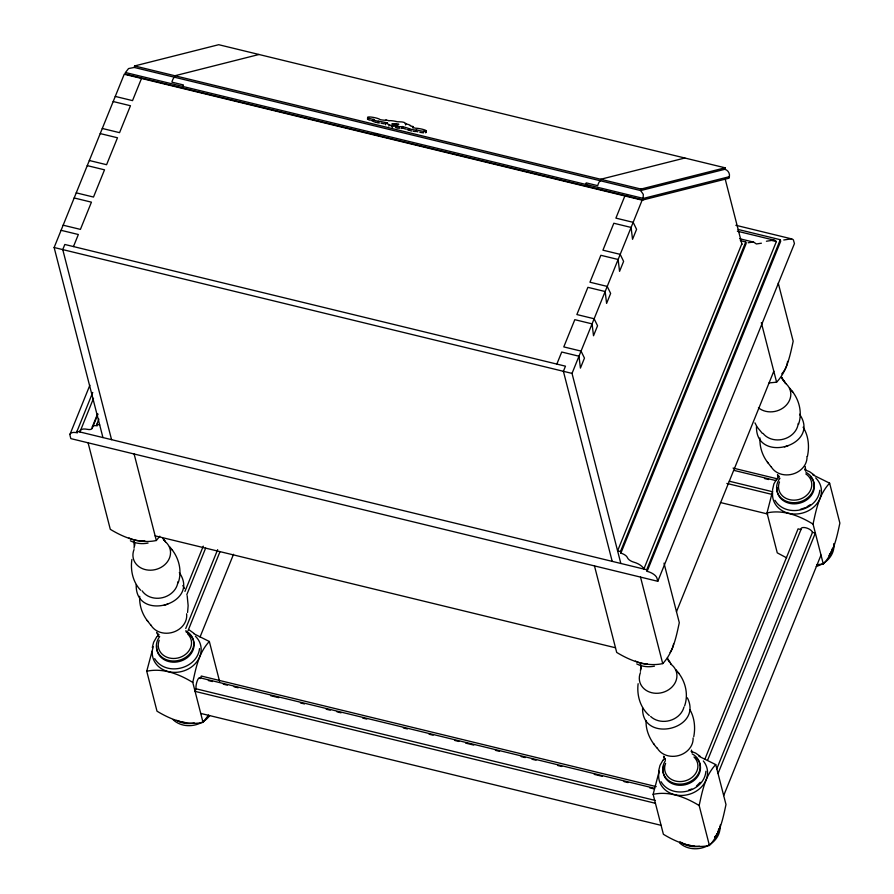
<?xml version="1.0" encoding="UTF-8"?>
<svg xmlns="http://www.w3.org/2000/svg" width="894" height="894" viewBox="0 0 894 894"><rect width="100%" height="100%" fill="white"/><g stroke="black" fill="none" stroke-linecap="round" stroke-linejoin="round"><path stroke-width="1.34" d="M705.914 771.276C704.137 792.285 671.886 799.962 661.068 781.725M772.572 489.633L773.88 483.933L776.707 479.005M139.688 596.287C139.162 605.283 142.213 614.368 147.845 621.364M759.967 437.948C759.442 446.955 762.493 456.029 768.114 463.036M136.212 584.732C134.994 622.716 201.061 604.087 179.314 572.585M642.607 707.836C641.221 743.842 703.455 729.683 687.363 697.812M756.492 426.393C755.274 464.388 821.329 445.748 799.582 414.257M638.126 683.709C636.662 695.286 640.26 707.802 649.301 715.535M131.887 559.465C130.289 570.327 132.871 582.15 140.637 590.219M134.066 548.212L134.48 542.736M640.462 671.316L640.875 665.84M187.572 612.479L188.142 605.629L187.181 595.717M693.755 736.712C695.521 727.582 694.549 717.748 689.866 709.59M386.007 119.975A5.342 0.827 11 0 1 379.872 119.561A6.146 0.95 11 0 0 376.307 118.042A6.146 0.95 11 0 0 370.015 116.98L369.121 116.958A6.962 1.084 11 0 0 367.747 117.662L367.456 119.159A5.476 0.849 11 0 0 367.657 119.304M373.055 121.103A4.012 0.626 11 0 1 373.446 120.947L373.714 119.45A5.476 0.849 11 0 1 367.747 117.673M375.759 122.266A4.012 0.626 11 0 0 377.972 122.701L378.251 121.204A4.012 0.626 11 0 1 374.217 120.221A4.012 0.626 11 0 1 373.737 119.45M378.251 121.204A19.355 2.995 11 0 1 387.527 122.936L385.426 122.914L385.448 124.735M388.834 126.099L389.125 124.601L385.482 123.104M392.511 127.384C391.348 126.456 391.147 125.238 389.125 124.601M392.935 125.484L393.773 125.629L394.064 124.132L395.841 123.562L398.836 124.3L396.947 124.825L397.897 125.283L397.104 125.439L391.773 124.031L394.064 124.132M393.773 125.629L395.282 125.171L395.617 123.607M402.412 128.3C406.491 125.83 389.147 126.3 398.109 128.3M399.406 126.59L399.115 128.088L399.841 128.289M401.417 128.535L401.708 127.049M405.641 124.992C406.479 121.517 400.769 121.863 397.461 121.774A6.493 1.006 11 0 0 388.979 120.69M409.251 130.3L409.541 128.803A19.679 3.051 11 0 0 402.088 126.479M412.961 128.088L413.251 126.59L410.29 125.875A6.537 1.017 11 0 0 405.317 123.685L405.999 123.473M413.296 131.295A4.045 0.626 11 0 0 416.235 131.351L416.526 129.853A5.554 0.86 11 0 0 423.79 131.295A6.906 1.073 11 0 0 426.27 130.848M423.488 132.781L423.79 131.295M425.969 132.334L426.069 130.613A6.213 0.961 11 0 0 421.476 129.027A6.213 0.961 11 0 0 415.442 128.211A5.353 0.827 11 0 1 413.251 126.59M807.416 456.409C809.528 446.598 808.601 435.78 803.114 427.187M125.473 72.526L125.171 74.023L643.077 199.921L643.3 194.389L640.685 190.567L134.29 67.452L128.546 68.559L125.473 72.526L643.367 198.423L729.37 176.688A6.169 5.856 75.8 0 0 724.81 169.301L725.112 167.804L218.717 44.7L134.592 65.955L134.29 67.452M182.711 88.003L183.393 84.941L171.883 82.147A6.169 1.732 -76.3 0 1 174.576 77.253L174.878 75.755L259.003 54.489M725.112 167.804L640.987 189.07L640.685 190.567L724.81 169.301M729.37 176.688L729.079 178.185L642.138 200.155L124.232 74.247L54.132 247.504L102.933 437.557M208.548 715.055L203.027 722.374C186.757 725.883 170.709 719.502 156.998 711.177L146.739 671.238L153.265 646.731M203.027 722.374L192.78 682.424C195.887 668.064 198.837 652.553 209.341 641.49L193.763 633.701M698.907 756.268L715.736 764.594L725.984 804.544C722.877 818.904 719.927 834.415 709.423 845.478C693.141 848.987 677.093 842.617 663.393 834.281L653.134 794.341L659.236 771.03M709.423 845.478L699.164 805.528C702.282 791.168 705.232 775.657 715.736 764.594M786.664 557.856L777.266 552.85L767.018 512.899L772.695 490.772M816.96 564.684L823.307 564.036L813.048 524.096C816.166 509.736 819.116 494.214 829.621 483.162L812.791 474.826M152.293 647.558L153.612 642.272L156.428 637.344M178.241 582.754C182.186 571.501 179.18 558.582 171.793 549.43M199.53 648.586C197.25 669.338 165.435 676.702 154.673 658.621M658.688 770.662L659.995 765.376L662.823 760.448M684.625 705.858C688.581 694.604 685.564 681.686 678.188 672.545M798.51 424.415C802.466 413.162 799.448 400.255 792.073 391.103M819.798 490.258C817.529 510.999 785.714 518.375 774.953 500.294M73.464 246.576L78.348 234.507L61.083 230.317M141.498 78.448L132.524 100.62L115.259 96.418M70 434.305L89.881 385.18M735.84 225.288L792.274 239.044L793.369 239.86L794.442 243.57L657.783 581.301L70.827 438.608L70.023 435.456A9.253 4.135 22 0 1 77.432 432.841L77.029 431.266L92.741 392.432M93.524 398.311L79.912 431.958A9.868 4.403 22 0 1 87.333 429.332A6.582 2.939 22 0 0 92.272 427.589A6.582 2.939 22 0 1 97.222 425.835L96.82 424.259L98.91 419.107M92.339 426.851L97.569 413.911M92.216 428.315L97.96 414.123M184.957 591.415L203.273 546.156M186.79 594.7L205.631 548.145M185.74 628.527L217.655 549.654M188.098 630.516L220.013 551.643M200.032 637.042L233.524 554.291M199.965 677.943A6.169 1.732 -76.3 0 0 197.105 681.25A6.169 1.732 -76.3 0 0 196.11 688.816L195.071 691.375L655.425 803.293M200.245 678.591L201.284 676.032L656.23 786.619M556.839 364.093L561.723 352.024L578.988 356.214L580.429 368.093L584.464 358.114L581.055 351.096L563.79 346.906L574.808 319.672L592.074 323.874L593.515 335.753L597.55 325.774L594.141 318.756L576.876 314.554L587.894 287.332L605.16 291.533L606.601 303.401L610.636 293.422L607.227 286.415L589.962 282.213L600.857 255.293L618.123 259.483L619.564 271.363L623.61 261.383L620.201 254.365L602.936 250.175L613.832 223.243L631.097 227.445L632.539 239.313L636.573 229.333L633.164 222.327L615.899 218.125L624.872 195.954L627.554 195.283M620.827 563.466L572.026 373.401L642.138 200.155M741.83 243.838L617.598 550.872L620.47 551.564L620.872 553.14A6.582 2.939 22 0 1 627.443 557.688A6.582 2.939 22 0 0 634.002 562.237A9.868 4.403 22 0 1 643.848 569.053L776.361 241.57L774.83 240.318L737.382 231.211M620.47 551.564L745.741 241.983L740.321 240.665M620.872 553.14L746.144 243.559L745.741 241.983M657.783 581.301L656.967 578.15A9.253 4.135 22 0 0 647.122 571.333L646.72 569.757L780.272 239.704L738.232 229.49M647.122 571.333L780.685 241.279L780.272 239.704M676.479 611.731L773.802 371.233M704.953 759.006L798.085 528.846L800.968 529.55A6.169 2.749 22 0 1 805.907 527.795A6.169 2.749 22 0 1 812.467 532.343L815.35 533.048L718.027 773.545M707.824 759.71L800.968 529.55M716.72 768.974L812.467 532.343M723.693 795.582L821.005 555.085M395.282 125.171L397.428 125.316M88.093 442.809L110.297 529.315C124.009 537.64 140.056 544.01 156.338 540.501L159.802 536.199M768.996 382.945L776.607 382.174C787.111 371.111 790.061 355.6 793.179 341.229L778.249 283.119M594.476 565.913L616.692 652.419C630.404 660.744 646.451 667.114 662.722 663.605C673.227 652.542 676.177 637.031 679.295 622.671L664.007 563.153M823.307 564.036C833.811 552.973 836.762 537.462 839.868 523.102L829.621 483.162M156.595 637.087L159.043 634.584M776.864 478.759L779.322 476.256M662.979 760.191L664.622 758.525L663.862 756.358L664.98 759.308L663.549 756.346M696.448 786.105L700.158 782.317M806.88 506.82L810.377 504.629M800.409 509.368L805.706 507.546M688.648 790.084L691.822 788.989M783.759 239.994L791.458 238.81M748.166 242.766L753.195 242.017M766.437 241.224L773.992 240.106M761.397 243.213L756.369 243.961L753.754 242.151L739.629 238.72M684.838 158.014L600.701 179.269L600.399 180.767A6.169 1.732 -76.3 0 0 597.706 185.661L586.196 182.868L585.525 185.93L587.727 185.371M148.058 543.06C142.079 544.234 135.821 543.608 130.379 540.803M654.453 666.164C648.474 667.337 642.216 666.712 636.763 663.918M767.018 512.899C783.289 509.39 799.337 515.771 813.048 524.096M146.739 671.238C163.021 667.729 179.068 674.098 192.78 682.424M653.134 794.341C669.405 790.832 685.452 797.202 699.164 805.528M395.74 126.21L391.717 125.607M386.029 119.975L388.957 120.69M134.592 65.955L640.987 189.07M374.351 133.731L378.408 134.715M772.293 240.575L776.361 241.57M113.192 101.536L130.457 105.738L119.561 132.658L102.296 128.468M100.229 133.586L117.494 137.777L106.587 164.708L89.333 160.507M87.254 165.625L104.52 169.826L93.501 197.049L76.247 192.858M74.168 197.965L91.434 202.167L80.415 229.389L63.15 225.199M54.132 247.504L572.026 373.401M733.069 468.076L777.758 478.938M734.063 470.412L776.037 480.614M764.538 478.536L768.594 479.53M729.247 481.207L772.572 491.734M726.856 483.43L771.544 494.293M720.329 502.506L767.722 514.028M96.82 424.259L99.692 424.963M77.029 431.266L646.72 569.757M155.143 535.864L615.497 647.77M199.574 677.697L654.509 788.296M208.369 680.558L212.437 681.552M223.265 684.178L227.333 685.173M234.105 686.816L238.162 687.799M270.658 695.7L278.783 697.678M300.451 702.941L304.508 703.936M326.176 709.199L330.232 710.182M337.004 711.825L341.061 712.82M362.729 718.083L366.786 719.078M403.35 727.962L407.407 728.945M429.075 734.209L433.132 735.203M454.8 740.467L458.857 741.45M465.629 743.104L473.753 745.071M495.421 750.345L499.478 751.329M521.146 756.592L525.203 757.587M531.975 759.229L536.042 760.213M557.7 765.487L561.767 766.471M594.264 774.372L602.388 776.35M624.046 781.613L628.113 782.596M649.77 787.871L653.838 788.854M196.11 688.816L655.112 800.409M200.737 713.423L661.091 825.33M804.935 469.875L809.539 471.663L814.099 474.938M691.062 751.306L695.655 753.094L700.214 756.369M189.271 629.991L193.819 633.265M762.37 433.411L757.073 426.952L754.961 422.851M785.681 383.258L782.999 380.017L786.005 383.861M164.038 539.987L164.708 540.792M669.762 662.275L669.114 661.459L671.405 664.387M789.782 388.186L792.799 392.041M767.398 462.097L771.064 466.802M675.898 669.617L678.915 673.473M646.071 720.519C645.613 730.845 650.385 740.713 657.179 748.244M169.502 546.513L172.52 550.369M162.719 538.344L165.725 542.189M147.119 620.436L150.795 625.129M653.514 743.54L654.24 744.467M785.29 382.956L782.239 378.263M165.021 541.283L163.68 539.44M670.064 662.555L668.354 659.694M182.845 585.514L184.533 588.531M156.584 632.293L158.584 636.204L157.467 633.254L158.204 635.388M777.434 474.915L778.428 476.86M781.702 377.246L782.451 379.212L782.06 378.162M778.864 477.877L777.746 474.926L778.484 477.05M667.449 657.705L668.567 660.655L668.176 659.593M664.6 758.492L664.901 759.587M725.224 179.158L741.986 244.442M761.33 322.656L776.607 382.174M640.517 577.099L662.722 663.605M612.2 561.365L563.399 371.301L565.466 366.182L64.826 244.475L62.759 249.594L111.56 439.658M209.341 641.49L219.6 681.429M134.122 453.996L156.338 540.501M805.807 470.937L805.427 468.724M691.922 752.379L691.498 750.111M640.495 664.633L640.987 667.963M134.111 541.529L134.592 544.859M805.259 466.478L805.494 470.803M640.808 664.767L641.054 669.092M134.424 541.663L134.659 545.988M805.427 468.646L805.438 469.73M425.98 132.346A6.906 1.073 11 0 1 425.421 132.748M422.951 132.748A5.554 0.86 11 0 1 419.8 132.278M417.878 131.843A5.554 0.86 11 0 1 416.235 131.351M411.799 131.016A4.045 0.626 11 0 1 409.765 130.49M401.797 127.976A19.679 3.051 11 0 1 403.216 128.356M403.909 128.546A19.679 3.051 11 0 1 405.865 129.127M407.083 129.518A19.679 3.051 11 0 1 408.737 130.111M377.961 122.701A19.355 2.995 11 0 1 379.492 122.925M381.034 123.193A19.355 2.995 11 0 1 384.152 123.774M375.067 122.087A4.012 0.626 11 0 1 373.513 121.539M373.424 120.947A5.476 0.849 11 0 1 371.468 120.556M370.239 120.254A5.476 0.849 11 0 1 368.272 119.606M416.526 129.853A4.045 0.626 11 0 1 413.587 129.798A4.045 0.626 11 0 1 409.541 128.803M195.384 636.215A24.674 20.975 -14.4 0 1 184.142 670.791A24.674 20.975 -14.4 0 1 152.326 651.033M186.611 613.809A18.986 16.137 -14.4 0 1 173.056 632.226A18.986 16.137 -14.4 0 1 150.885 625.007M185.751 630.762A18.897 16.058 -14.4 0 1 190.444 652.978A18.897 16.058 -14.4 0 1 164.384 658.811A18.897 16.058 -14.4 0 1 159.691 636.595M187.595 633.891A16.785 14.27 -14.4 0 1 177.828 658.018A16.785 14.27 -14.4 0 1 159.221 640.238M177.94 581.748A19.322 16.416 -14.4 0 1 162.864 597.594A19.322 16.416 -14.4 0 1 142.101 590.822M186.053 631.913A18.897 16.058 -14.4 0 1 183.348 660.051A18.897 16.058 -14.4 0 1 156.707 645.859M166.094 542.401A18.986 16.137 -14.4 0 1 155.064 569.668A18.986 16.137 -14.4 0 1 134.022 549.575M167.793 604.042A19.333 16.427 -14.4 0 1 164.172 605.182M144.739 540.624A24.674 20.975 -14.4 0 1 128.982 537.976M194.277 722.933A22.462 19.098 -14.4 0 1 177.627 720.933M209.565 715.815A23.143 19.668 -14.4 0 1 173.201 719.771M186.332 722.71A24.674 20.975 -14.4 0 1 176.744 720.374M703.321 760.984A24.674 20.975 -14.4 0 1 688.056 794.621A24.674 20.975 -14.4 0 1 659.057 771.924M692.146 753.865A18.897 16.058 -14.4 0 1 697.074 775.78A18.897 16.058 -14.4 0 1 671.45 782.261A18.897 16.058 -14.4 0 1 665.415 760.626M693.979 756.994A16.785 14.27 -14.4 0 1 684.223 781.121A16.785 14.27 -14.4 0 1 665.605 763.342M696.057 757.62A18.897 16.058 -14.4 0 1 687.452 784.094A18.897 16.058 -14.4 0 1 663.091 768.963M663.236 767.912A18.897 16.058 -14.4 0 1 663.761 765.8M670.779 664.086A18.986 16.137 -14.4 0 1 673.573 685.217A18.986 16.137 -14.4 0 1 649.491 692.034A18.986 16.137 -14.4 0 1 640.406 672.679M673.573 643.971A24.674 20.975 -14.4 0 1 670.12 652.497M647.29 663.974A24.674 20.975 -14.4 0 1 635.377 661.079M693.107 737.975A18.986 16.137 -14.4 0 1 678.848 755.508A18.986 16.137 -14.4 0 1 657.28 748.122M683.966 707.02A19.322 16.416 -14.4 0 1 669.874 720.53A19.322 16.416 -14.4 0 1 650.631 716.463M720.408 824.737A24.674 20.975 -14.4 0 1 716.82 834.359M716.116 835.331A24.674 20.975 -14.4 0 1 714.552 837.186M693.979 845.847A24.674 20.975 -14.4 0 1 683.139 843.478M682.066 842.953A24.674 20.975 -14.4 0 1 680.043 841.735M720.039 826.38A23.143 19.668 -14.4 0 1 705.511 846.774A23.143 19.668 -14.4 0 1 679.596 842.874M718.754 828.704A22.462 19.098 -14.4 0 1 717.681 832.448M717.144 833.655A22.462 19.098 -14.4 0 1 715.021 837.097M699.533 846.272A22.462 19.098 -14.4 0 1 681.742 842.617M815.652 477.888A24.674 20.975 -14.4 0 1 804.421 512.463A24.674 20.975 -14.4 0 1 772.595 492.706M806.03 472.423A18.897 16.058 -14.4 0 1 810.724 494.65A18.897 16.058 -14.4 0 1 784.653 500.484A18.897 16.058 -14.4 0 1 779.959 478.256M805.807 473.932A16.785 14.27 -14.4 0 1 809.092 492.628A16.785 14.27 -14.4 0 1 787.737 499.109A16.785 14.27 -14.4 0 1 779.49 481.911M806.991 456.543A18.986 16.137 -14.4 0 1 792.732 474.077A18.986 16.137 -14.4 0 1 771.164 466.679M810.702 476.96A18.897 16.058 -14.4 0 1 800.756 502.841A18.897 16.058 -14.4 0 1 776.975 487.532M787.592 361.433A24.674 20.975 -14.4 0 1 781.736 373.882M798.219 423.421A19.322 16.416 -14.4 0 1 783.759 439.088A19.322 16.416 -14.4 0 1 763.029 433.378M786.374 384.062A18.986 16.137 -14.4 0 1 784.608 406.77A18.986 16.137 -14.4 0 1 758.447 407.765M788.061 445.715A19.333 16.427 -14.4 0 1 784.44 446.855M834.147 544.401A24.674 20.975 -14.4 0 1 830.001 553.889M833.8 543.653A23.143 19.668 -14.4 0 1 816.233 566.405M832.37 548.536A22.462 19.098 -14.4 0 1 828.906 555.655"/></g></svg>
